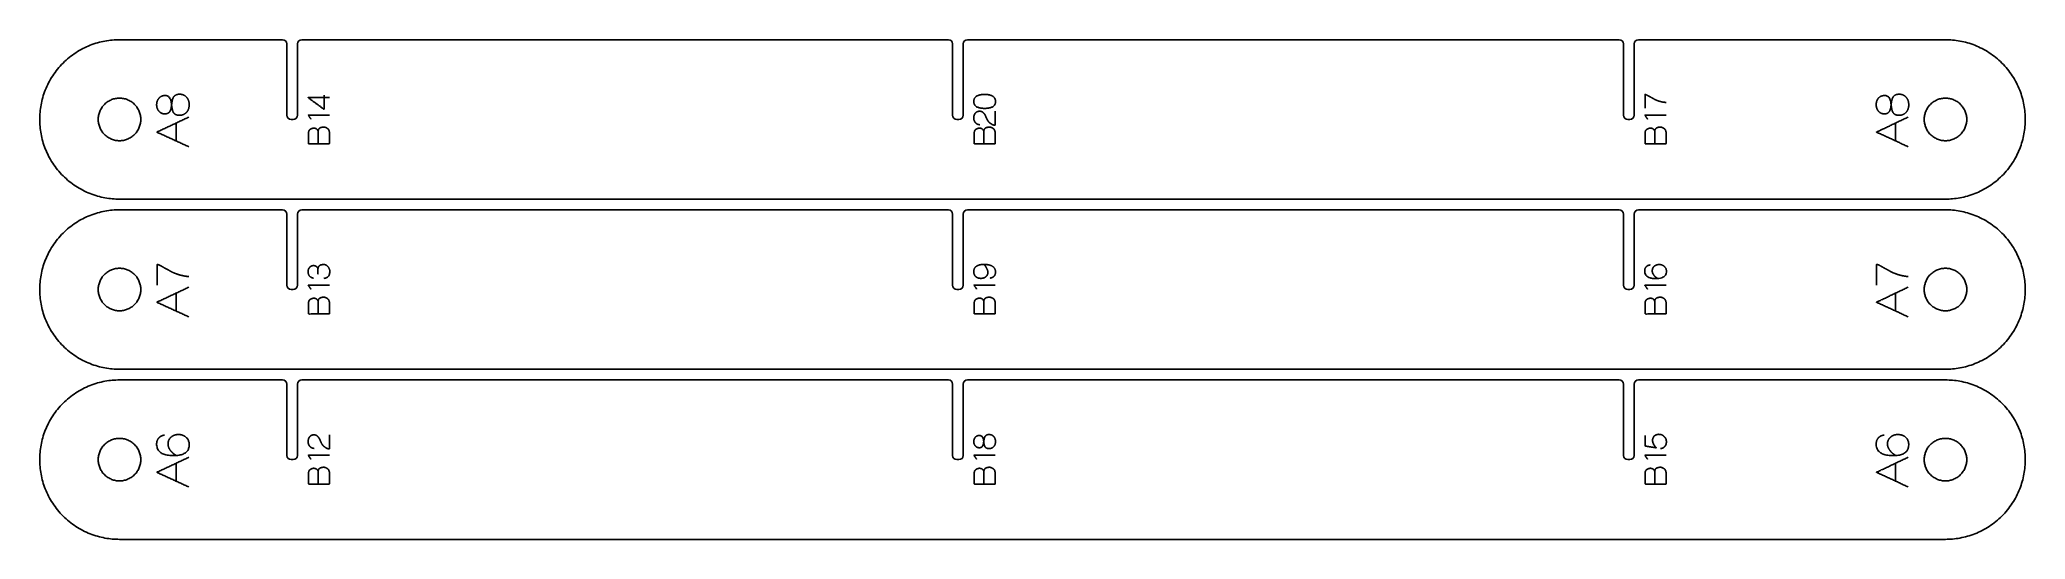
# Model space of a CAD drawing. Header units: millimetres. Extents: x 1850 to 2037, y 1544 to 1591.
import ezdxf

# ---------------------------------------------------------------- set-up
doc = ezdxf.new("R2010")
doc.units = ezdxf.units.MM
doc.layers.add('2D$cut', color=1, linetype='Continuous', true_color=0xff0000)
doc.layers.add('2D$engrave', color=18, linetype='Continuous', true_color=0x000000)

msp = doc.modelspace()

# ---------------------------------------------------------------- linework, layer by layer
at = {"layer": '2D$cut'}
for points in [[(1873.2, 1583.48), (1873.2, 1590.18)], [(1874.2, 1590.18), (1874.2, 1583.48)], [(1935.75, 1583.48), (1935.75, 1590.18)], [(1936.75, 1590.18), (1936.75, 1583.48)], [(1998.79, 1583.48), (1998.79, 1590.18)], [(1999.79, 1590.18), (1999.79, 1583.48)], [(1873.8, 1583.08), (1873.6, 1583.08)], [(1936.35, 1583.08), (1936.15, 1583.08)], [(1999.39, 1583.08), (1999.19, 1583.08)], [(1873.2, 1567.48), (1873.2, 1574.18)], [(1874.2, 1574.18), (1874.2, 1567.48)], [(1935.75, 1567.48), (1935.75, 1574.18)], [(1936.75, 1574.18), (1936.75, 1567.48)], [(1998.79, 1567.48), (1998.79, 1574.18)], [(1999.79, 1574.18), (1999.79, 1567.48)], [(1873.8, 1567.08), (1873.6, 1567.08)], [(1936.35, 1567.08), (1936.15, 1567.08)], [(1999.39, 1567.08), (1999.19, 1567.08)], [(1873.2, 1551.48), (1873.2, 1558.18)], [(1874.2, 1558.18), (1874.2, 1551.48)], [(1935.75, 1551.48), (1935.75, 1558.18)], [(1936.75, 1558.18), (1936.75, 1551.48)], [(1998.79, 1551.48), (1998.79, 1558.18)], [(1999.79, 1558.18), (1999.79, 1551.48)], [(1873.8, 1551.08), (1873.6, 1551.08)], [(1936.35, 1551.08), (1936.15, 1551.08)], [(1999.39, 1551.08), (1999.19, 1551.08)]]:
    msp.add_lwpolyline(points, dxfattribs=at)
for centre, start, end in [((1872.8, 1590.18), 0, 90), ((1874.6, 1590.18), 90, 180), ((1935.35, 1590.18), 0, 90), ((1937.15, 1590.18), 90, 180), ((1998.39, 1590.18), 0, 90), ((2000.19, 1590.18), 90, 180), ((1872.8, 1574.18), 0, 90), ((1874.6, 1574.18), 90, 180), ((1935.35, 1574.18), 0, 90), ((1937.15, 1574.18), 90, 180), ((1998.39, 1574.18), 0, 90), ((2000.19, 1574.18), 90, 180), ((1872.8, 1558.18), 0, 90), ((1874.6, 1558.18), 90, 180), ((1935.35, 1558.18), 0, 90), ((1937.15, 1558.18), 90, 180), ((1998.39, 1558.18), 0, 90), ((2000.19, 1558.18), 90, 180)]:
    msp.add_arc(centre, 0.4, start, end, dxfattribs=at)
at = {"layer": '2D$cut', "extrusion": (0, 0, -1)}
for centre, start, end in [((-1873.6, 1583.48), 270, 0), ((-1873.8, 1583.48), 180, 270), ((-1936.15, 1583.48), 270, 0), ((-1936.35, 1583.48), 180, 270), ((-1999.19, 1583.48), 270, 0), ((-1999.39, 1583.48), 180, 270), ((-1873.6, 1567.48), 270, 0), ((-1873.8, 1567.48), 180, 270), ((-1936.15, 1567.48), 270, 0), ((-1936.35, 1567.48), 180, 270), ((-1999.19, 1567.48), 270, 0), ((-1999.39, 1567.48), 180, 270), ((-1873.6, 1551.48), 270, 0), ((-1873.8, 1551.48), 180, 270), ((-1936.15, 1551.48), 270, 0), ((-1936.35, 1551.48), 180, 270), ((-1999.19, 1551.48), 270, 0), ((-1999.39, 1551.48), 180, 270)]:
    msp.add_arc(centre, 0.4, start, end, dxfattribs=at)
at = {"layer": '2D$cut'}
for points, weights, knots in [([(1857.47, 1590.58), (1849.97, 1590.58), (1849.97, 1583.08), (1849.97, 1575.58), (1857.47, 1575.58)], [1, 0.707106781187, 1, 0.707106781187, 1], [25.2727327, 25.2727327, 25.2727327, 25.3905424, 25.3905424, 25.5083522, 25.5083522, 25.5083522]), ([(2029.04, 1575.58), (2036.54, 1575.58), (2036.54, 1583.08), (2036.54, 1590.58), (2029.04, 1590.58)], [1, 0.707106781187, 1, 0.707106781187, 1], [27.2240186, 27.2240186, 27.2240186, 27.3418283, 27.3418283, 27.4596381, 27.4596381, 27.4596381]), ([(1857.47, 1585.08), (1855.47, 1585.08), (1855.47, 1583.08), (1855.47, 1581.08), (1857.47, 1581.08), (1859.47, 1581.08), (1859.47, 1583.08), (1859.47, 1585.08), (1857.47, 1585.08)], [1, 0.707106781187, 1, 0.707106781187, 1, 0.707106781187, 1, 0.707106781187, 1], [0, 0, 0, 3.141593, 3.141593, 6.283185, 6.283185, 9.424778, 9.424778, 12.566371, 12.566371, 12.566371]), ([(2029.04, 1585.08), (2027.04, 1585.08), (2027.04, 1583.08), (2027.04, 1581.08), (2029.04, 1581.08), (2031.04, 1581.08), (2031.04, 1583.08), (2031.04, 1585.08), (2029.04, 1585.08)], [1, 0.707106781187, 1, 0.707106781187, 1, 0.707106781187, 1, 0.707106781187, 1], [0, 0, 0, 3.141593, 3.141593, 6.283185, 6.283185, 9.424778, 9.424778, 12.566371, 12.566371, 12.566371]), ([(1857.47, 1574.58), (1849.97, 1574.58), (1849.97, 1567.08), (1849.97, 1559.58), (1857.47, 1559.58)], [1, 0.707106781187, 1, 0.707106781187, 1], [25.2727327, 25.2727327, 25.2727327, 25.3905424, 25.3905424, 25.5083522, 25.5083522, 25.5083522]), ([(2029.04, 1559.58), (2036.54, 1559.58), (2036.54, 1567.08), (2036.54, 1574.58), (2029.04, 1574.58)], [1, 0.707106781187, 1, 0.707106781187, 1], [27.2240186, 27.2240186, 27.2240186, 27.3418283, 27.3418283, 27.4596381, 27.4596381, 27.4596381]), ([(1857.47, 1569.08), (1855.47, 1569.08), (1855.47, 1567.08), (1855.47, 1565.08), (1857.47, 1565.08), (1859.47, 1565.08), (1859.47, 1567.08), (1859.47, 1569.08), (1857.47, 1569.08)], [1, 0.707106781187, 1, 0.707106781187, 1, 0.707106781187, 1, 0.707106781187, 1], [0, 0, 0, 3.141593, 3.141593, 6.283185, 6.283185, 9.424778, 9.424778, 12.566371, 12.566371, 12.566371]), ([(2029.04, 1569.08), (2027.04, 1569.08), (2027.04, 1567.08), (2027.04, 1565.08), (2029.04, 1565.08), (2031.04, 1565.08), (2031.04, 1567.08), (2031.04, 1569.08), (2029.04, 1569.08)], [1, 0.707106781187, 1, 0.707106781187, 1, 0.707106781187, 1, 0.707106781187, 1], [0, 0, 0, 3.141593, 3.141593, 6.283185, 6.283185, 9.424778, 9.424778, 12.566371, 12.566371, 12.566371]), ([(1857.47, 1558.58), (1849.97, 1558.58), (1849.97, 1551.08), (1849.97, 1543.58), (1857.47, 1543.58)], [1, 0.707106781187, 1, 0.707106781187, 1], [25.2727327, 25.2727327, 25.2727327, 25.3905424, 25.3905424, 25.5083522, 25.5083522, 25.5083522]), ([(2029.04, 1543.58), (2036.54, 1543.58), (2036.54, 1551.08), (2036.54, 1558.58), (2029.04, 1558.58)], [1, 0.707106781187, 1, 0.707106781187, 1], [27.2240186, 27.2240186, 27.2240186, 27.3418283, 27.3418283, 27.4596381, 27.4596381, 27.4596381]), ([(1857.47, 1553.08), (1855.47, 1553.08), (1855.47, 1551.08), (1855.47, 1549.08), (1857.47, 1549.08), (1859.47, 1549.08), (1859.47, 1551.08), (1859.47, 1553.08), (1857.47, 1553.08)], [1, 0.707106781187, 1, 0.707106781187, 1, 0.707106781187, 1, 0.707106781187, 1], [0, 0, 0, 3.141593, 3.141593, 6.283185, 6.283185, 9.424778, 9.424778, 12.566371, 12.566371, 12.566371]), ([(2029.04, 1553.08), (2027.04, 1553.08), (2027.04, 1551.08), (2027.04, 1549.08), (2029.04, 1549.08), (2031.04, 1549.08), (2031.04, 1551.08), (2031.04, 1553.08), (2029.04, 1553.08)], [1, 0.707106781187, 1, 0.707106781187, 1, 0.707106781187, 1, 0.707106781187, 1], [0, 0, 0, 3.141593, 3.141593, 6.283185, 6.283185, 9.424778, 9.424778, 12.566371, 12.566371, 12.566371])]:
    msp.add_rational_spline(points, weights, degree=2, knots=knots, dxfattribs=at)
for points in [[(1872.8, 1590.58), (1865.14, 1590.58), (1857.47, 1590.58)], [(1935.35, 1590.58), (1904.97, 1590.58), (1874.6, 1590.58)], [(1998.39, 1590.58), (1967.77, 1590.58), (1937.15, 1590.58)], [(2029.04, 1590.58), (2014.61, 1590.58), (2000.19, 1590.58)], [(1857.47, 1575.58), (1943.26, 1575.58), (2029.04, 1575.58)], [(1872.8, 1574.58), (1865.14, 1574.58), (1857.47, 1574.58)], [(1935.35, 1574.58), (1904.97, 1574.58), (1874.6, 1574.58)], [(1998.39, 1574.58), (1967.77, 1574.58), (1937.15, 1574.58)], [(2029.04, 1574.58), (2014.61, 1574.58), (2000.19, 1574.58)], [(1857.47, 1559.58), (1943.26, 1559.58), (2029.04, 1559.58)], [(1872.8, 1558.58), (1865.14, 1558.58), (1857.47, 1558.58)], [(1935.35, 1558.58), (1904.97, 1558.58), (1874.6, 1558.58)], [(1998.39, 1558.58), (1967.77, 1558.58), (1937.15, 1558.58)], [(2029.04, 1558.58), (2014.61, 1558.58), (2000.19, 1558.58)], [(1857.47, 1543.58), (1943.26, 1543.58), (2029.04, 1543.58)]]:
    msp.add_open_spline(points, degree=2, dxfattribs=at)
at = {"layer": '2D$engrave'}
for points, knots in [([(1862.36, 1584.44), (1862.33, 1584.05), (1862.22, 1583.86), (1862.07, 1583.6), (1861.73, 1583.6), (1861.39, 1583.6), (1861.17, 1583.86), (1860.96, 1584.11), (1860.96, 1584.46), (1860.96, 1584.82), (1861.17, 1585.07), (1861.39, 1585.33), (1861.74, 1585.33), (1862.32, 1585.33), (1862.36, 1584.44), (1862.43, 1584.97), (1862.52, 1585.14), (1862.69, 1585.45), (1863.12, 1585.45), (1863.53, 1585.45), (1863.78, 1585.16), (1864.02, 1584.88), (1864.02, 1584.46), (1864.02, 1584.04), (1863.78, 1583.76), (1863.52, 1583.47), (1863.1, 1583.47), (1862.68, 1583.47), (1862.52, 1583.76), (1862.43, 1583.92), (1862.36, 1584.44)], [0, 0, 0, 1, 1, 2, 2, 3, 3, 4, 4, 5, 5, 6, 6, 7, 7, 8, 8, 9, 9, 10, 10, 11, 11, 12, 12, 13, 13, 14, 14, 15, 15, 15]), ([(1876.71, 1585.36), (1876.71, 1584.69), (1876.71, 1584.01), (1875.95, 1584.58), (1875.18, 1585.14), (1876.19, 1585.14), (1877.2, 1585.14)], [0, 0, 0, 1, 1, 2, 2, 3, 3, 3]), ([(1938.76, 1584.12), (1937.74, 1584.12), (1937.74, 1584.77), (1937.74, 1585.43), (1938.76, 1585.43), (1939.43, 1585.43), (1939.66, 1585.14), (1939.78, 1584.99), (1939.78, 1584.77), (1939.78, 1584.12), (1938.76, 1584.12)], [0, 0, 0, 1, 1, 2, 2, 3, 3, 4, 4, 5, 5, 5]), ([(2002.65, 1584.69), (2002.52, 1584.7), (2002.39, 1584.73), (2002.27, 1584.76), (2002.12, 1584.8), (2001.97, 1584.85), (2001.86, 1584.9), (2001.74, 1584.95), (2001.64, 1585.01), (2001.54, 1585.07), (2001.43, 1585.13), (2001.31, 1585.19), (2001.22, 1585.24), (2001.13, 1585.29), (2001.04, 1585.34), (2000.95, 1585.39), (2000.88, 1585.41), (2000.81, 1585.44), (2000.81, 1585.43)], [-10, -10, -10, -9, -9, -8, -8, -7, -7, -6, -6, -5, -5, -4, -4, -3, -3, -2, -2, -1, -1, -1]), ([(2023.93, 1584.44), (2023.89, 1584.05), (2023.79, 1583.86), (2023.64, 1583.6), (2023.3, 1583.6), (2022.96, 1583.6), (2022.74, 1583.86), (2022.53, 1584.11), (2022.53, 1584.46), (2022.53, 1584.82), (2022.73, 1585.07), (2022.95, 1585.33), (2023.31, 1585.33), (2023.89, 1585.33), (2023.93, 1584.44), (2023.99, 1584.97), (2024.09, 1585.14), (2024.25, 1585.45), (2024.68, 1585.45), (2025.1, 1585.45), (2025.35, 1585.16), (2025.59, 1584.88), (2025.59, 1584.46), (2025.59, 1584.04), (2025.35, 1583.76), (2025.09, 1583.47), (2024.67, 1583.47), (2024.24, 1583.47), (2024.09, 1583.76), (2024, 1583.92), (2023.93, 1584.44)], [0, 0, 0, 1, 1, 2, 2, 3, 3, 4, 4, 5, 5, 6, 6, 7, 7, 8, 8, 9, 9, 10, 10, 11, 11, 12, 12, 13, 13, 14, 14, 15, 15, 15]), ([(1863.97, 1580.51), (1862.48, 1581.2), (1860.98, 1581.89), (1862.48, 1582.59), (1863.97, 1583.3)], [0, 0, 0, 1, 1, 2, 2, 2]), ([(1875.46, 1583.11), (1875.33, 1583.3), (1875.2, 1583.49), (1876.2, 1583.49), (1877.2, 1583.49)], [0, 0, 0, 1, 1, 2, 2, 2]), ([(1875.22, 1581.63), (1875.23, 1581.92), (1875.26, 1581.99), (1875.3, 1582.07), (1875.35, 1582.12), (1875.4, 1582.16), (1875.48, 1582.2), (1875.57, 1582.24), (1875.66, 1582.26), (1875.75, 1582.28), (1875.9, 1582.23), (1876.06, 1582.19), (1876.13, 1581.97)], [-6, -6, -6, -5, -5, -4, -4, -3, -3, -2, -2, -1, -1, 0, 0, 0]), ([(1876.13, 1581.97), (1876.16, 1582.16), (1876.24, 1582.23), (1876.32, 1582.3), (1876.41, 1582.32), (1876.5, 1582.35), (1876.6, 1582.36), (1876.71, 1582.37), (1876.83, 1582.33), (1876.94, 1582.28), (1877.02, 1582.22), (1877.11, 1582.16), (1877.15, 1582.05), (1877.19, 1581.94), (1877.2, 1581.84), (1877.2, 1581.74), (1877.21, 1581.68), (1877.21, 1581.62), (1877.2, 1581.18)], [-18, -18, -18, -17, -17, -16, -16, -15, -15, -14, -14, -13, -13, -12, -12, -11, -11, -10, -10, -9, -9, -9]), ([(1939.75, 1582.53), (1939.74, 1582.53), (1939.71, 1582.53), (1939.68, 1582.53), (1939.59, 1582.56), (1939.5, 1582.58), (1939.41, 1582.64), (1939.32, 1582.69), (1939.22, 1582.78), (1939.12, 1582.87), (1939.06, 1582.96), (1939, 1583.05), (1938.97, 1583.12), (1938.93, 1583.19), (1938.89, 1583.3), (1938.84, 1583.42), (1938.79, 1583.52), (1938.73, 1583.62), (1938.65, 1583.7), (1938.57, 1583.79), (1938.48, 1583.82), (1938.39, 1583.85), (1938.28, 1583.85), (1938.17, 1583.85), (1938.07, 1583.81), (1937.97, 1583.77), (1937.89, 1583.68), (1937.82, 1583.6), (1937.79, 1583.51), (1937.75, 1583.42), (1937.74, 1583.31), (1937.73, 1583.21), (1937.74, 1583.12), (1937.75, 1583.03), (1937.8, 1582.93), (1937.85, 1582.83), (1937.91, 1582.76), (1937.97, 1582.69), (1938.06, 1582.64), (1938.15, 1582.6), (1938.32, 1582.58)], [-20, -20, -20, -19, -19, -18, -18, -17, -17, -16, -16, -15, -15, -14, -14, -13, -13, -12, -12, -11, -11, -10, -10, -9, -9, -8, -8, -7, -7, -6, -6, -5, -5, -4, -4, -3, -3, -2, -2, -1, -1, 0, 0, 0]), ([(1937.77, 1581.63), (1937.78, 1581.92), (1937.81, 1581.99), (1937.85, 1582.07), (1937.9, 1582.12), (1937.95, 1582.16), (1938.03, 1582.2), (1938.12, 1582.24), (1938.21, 1582.26), (1938.3, 1582.28), (1938.45, 1582.23), (1938.61, 1582.19), (1938.68, 1581.97)], [-6, -6, -6, -5, -5, -4, -4, -3, -3, -2, -2, -1, -1, 0, 0, 0]), ([(1938.68, 1581.97), (1938.71, 1582.16), (1938.79, 1582.23), (1938.87, 1582.3), (1938.96, 1582.32), (1939.05, 1582.35), (1939.15, 1582.36), (1939.26, 1582.37), (1939.37, 1582.33), (1939.49, 1582.28), (1939.57, 1582.22), (1939.66, 1582.16), (1939.7, 1582.05), (1939.74, 1581.94), (1939.75, 1581.84), (1939.75, 1581.74), (1939.75, 1581.68), (1939.75, 1581.62), (1939.75, 1581.18)], [-18, -18, -18, -17, -17, -16, -16, -15, -15, -14, -14, -13, -13, -12, -12, -11, -11, -10, -10, -9, -9, -9]), ([(2001.05, 1583.11), (2000.92, 1583.3), (2000.79, 1583.49), (2001.79, 1583.49), (2002.79, 1583.49)], [0, 0, 0, 1, 1, 2, 2, 2]), ([(2000.81, 1581.63), (2000.82, 1581.92), (2000.85, 1581.99), (2000.89, 1582.07), (2000.94, 1582.12), (2000.99, 1582.16), (2001.07, 1582.2), (2001.16, 1582.24), (2001.25, 1582.26), (2001.34, 1582.28), (2001.49, 1582.23), (2001.65, 1582.19), (2001.72, 1581.97)], [-6, -6, -6, -5, -5, -4, -4, -3, -3, -2, -2, -1, -1, 0, 0, 0]), ([(2001.72, 1581.97), (2001.75, 1582.16), (2001.83, 1582.23), (2001.91, 1582.3), (2002, 1582.32), (2002.09, 1582.35), (2002.19, 1582.36), (2002.3, 1582.37), (2002.41, 1582.33), (2002.53, 1582.28), (2002.61, 1582.22), (2002.7, 1582.16), (2002.74, 1582.05), (2002.78, 1581.94), (2002.79, 1581.84), (2002.79, 1581.74), (2002.79, 1581.68), (2002.79, 1581.62), (2002.79, 1581.18)], [-18, -18, -18, -17, -17, -16, -16, -15, -15, -14, -14, -13, -13, -12, -12, -11, -11, -10, -10, -9, -9, -9]), ([(2025.54, 1580.51), (2024.05, 1581.2), (2022.55, 1581.89), (2024.05, 1582.59), (2025.54, 1583.3)], [0, 0, 0, 1, 1, 2, 2, 2]), ([(1877.2, 1581.18), (1877.2, 1580.98), (1877.2, 1580.78), (1876.21, 1580.78), (1875.22, 1580.78), (1875.22, 1581.21), (1875.22, 1581.63)], [-9, -9, -9, -8, -8, -7, -7, -6, -6, -6]), ([(1876.13, 1581.97), (1876.13, 1581.38), (1876.13, 1580.79), (1876.13, 1580.81), (1876.13, 1580.83)], [0, 0, 0, 1, 1, 2, 2, 2]), ([(1939.75, 1581.18), (1939.75, 1580.98), (1939.75, 1580.78), (1938.76, 1580.78), (1937.77, 1580.78), (1937.77, 1581.21), (1937.77, 1581.63)], [-9, -9, -9, -8, -8, -7, -7, -6, -6, -6]), ([(1938.68, 1581.97), (1938.68, 1581.38), (1938.68, 1580.79), (1938.68, 1580.81), (1938.68, 1580.83)], [0, 0, 0, 1, 1, 2, 2, 2]), ([(2002.79, 1581.18), (2002.79, 1580.98), (2002.79, 1580.78), (2001.8, 1580.78), (2000.81, 1580.78), (2000.81, 1581.21), (2000.81, 1581.63)], [-9, -9, -9, -8, -8, -7, -7, -6, -6, -6]), ([(2001.72, 1581.97), (2001.72, 1581.38), (2001.72, 1580.79), (2001.72, 1580.81), (2001.72, 1580.83)], [0, 0, 0, 1, 1, 2, 2, 2]), ([(1863.77, 1568.32), (1863.57, 1568.35), (1863.38, 1568.39), (1863.19, 1568.43), (1862.97, 1568.5), (1862.75, 1568.58), (1862.58, 1568.65), (1862.4, 1568.72), (1862.25, 1568.81), (1862.1, 1568.9), (1861.93, 1568.99), (1861.76, 1569.07), (1861.63, 1569.15), (1861.49, 1569.23), (1861.35, 1569.31), (1861.21, 1569.39), (1861.11, 1569.42), (1861.01, 1569.45), (1861.01, 1569.44)], [-10, -10, -10, -9, -9, -8, -8, -7, -7, -6, -6, -5, -5, -4, -4, -3, -3, -2, -2, -1, -1, -1]), ([(1875.7, 1568.15), (1875.57, 1568.18), (1875.5, 1568.21), (1875.19, 1568.37), (1875.19, 1568.77), (1875.19, 1569), (1875.33, 1569.16), (1875.48, 1569.33), (1875.7, 1569.33), (1875.99, 1569.33), (1876.12, 1569.05)], [-13, -13, -13, -12, -12, -11, -11, -10, -10, -9, -9, -8, -8, -8]), ([(1876.12, 1568.54), (1876.12, 1568.61), (1876.12, 1568.68), (1876.11, 1568.78), (1876.11, 1568.81), (1876.11, 1569.15), (1876.2, 1569.27), (1876.32, 1569.43), (1876.67, 1569.43), (1876.9, 1569.43), (1877.07, 1569.21), (1877.23, 1569.01), (1877.23, 1568.76), (1877.23, 1568.2), (1876.68, 1568.12)], [-7, -7, -7, -6, -6, -5, -5, -4, -4, -3, -3, -2, -2, -1, -1, 0, 0, 0]), ([(1938.71, 1569.44), (1938.8, 1569.38), (1938.93, 1569.11), (1939.07, 1568.84), (1939.07, 1568.72), (1939.07, 1568.45), (1938.87, 1568.28), (1938.69, 1568.13), (1938.41, 1568.13), (1938.12, 1568.13), (1937.93, 1568.29), (1937.74, 1568.47), (1937.74, 1568.76), (1937.74, 1569.13), (1938.05, 1569.31), (1938.3, 1569.44), (1938.71, 1569.44), (1939.15, 1569.44), (1939.42, 1569.31), (1939.78, 1569.13), (1939.78, 1568.73), (1939.78, 1568.49), (1939.65, 1568.34), (1939.52, 1568.19), (1939.28, 1568.16)], [0, 0, 0, 1, 1, 2, 2, 3, 3, 4, 4, 5, 5, 6, 6, 7, 7, 8, 8, 9, 9, 10, 10, 11, 11, 12, 12, 12]), ([(2002, 1568.12), (2001.79, 1568.24), (2001.65, 1568.42), (2001.49, 1568.62), (2001.49, 1568.84), (2001.49, 1569.1), (2001.68, 1569.27), (2001.87, 1569.43), (2002.14, 1569.43), (2002.43, 1569.43), (2002.62, 1569.26), (2002.82, 1569.09), (2002.82, 1568.8), (2002.82, 1568.11), (2001.85, 1568.11), (2000.78, 1568.11), (2000.78, 1568.83), (2000.78, 1569.06), (2000.91, 1569.21), (2001.04, 1569.36), (2001.28, 1569.39)], [0, 0, 0, 1, 1, 2, 2, 3, 3, 4, 4, 5, 5, 6, 6, 7, 7, 8, 8, 9, 9, 10, 10, 10]), ([(2025.34, 1568.32), (2025.13, 1568.35), (2024.95, 1568.39), (2024.76, 1568.43), (2024.54, 1568.5), (2024.32, 1568.58), (2024.14, 1568.65), (2023.97, 1568.72), (2023.82, 1568.81), (2023.66, 1568.9), (2023.5, 1568.99), (2023.33, 1569.07), (2023.2, 1569.15), (2023.06, 1569.23), (2022.92, 1569.31), (2022.78, 1569.39), (2022.68, 1569.42), (2022.57, 1569.45), (2022.57, 1569.44)], [-10, -10, -10, -9, -9, -8, -8, -7, -7, -6, -6, -5, -5, -4, -4, -3, -3, -2, -2, -1, -1, -1]), ([(1863.97, 1564.51), (1862.48, 1565.2), (1860.98, 1565.89), (1862.48, 1566.59), (1863.97, 1567.3)], [0, 0, 0, 1, 1, 2, 2, 2]), ([(1875.46, 1567.11), (1875.33, 1567.3), (1875.2, 1567.49), (1876.2, 1567.49), (1877.2, 1567.49)], [0, 0, 0, 1, 1, 2, 2, 2]), ([(1938.01, 1567.12), (1937.88, 1567.31), (1937.75, 1567.5), (1938.75, 1567.5), (1939.75, 1567.5)], [0, 0, 0, 1, 1, 2, 2, 2]), ([(2001.05, 1567.11), (2000.92, 1567.3), (2000.79, 1567.49), (2001.79, 1567.49), (2002.79, 1567.49)], [0, 0, 0, 1, 1, 2, 2, 2]), ([(2025.54, 1564.51), (2024.05, 1565.2), (2022.55, 1565.89), (2024.05, 1566.59), (2025.54, 1567.3)], [0, 0, 0, 1, 1, 2, 2, 2]), ([(1877.2, 1565.18), (1877.2, 1564.98), (1877.2, 1564.78), (1876.21, 1564.78), (1875.22, 1564.78), (1875.22, 1565.21), (1875.22, 1565.63)], [-9, -9, -9, -8, -8, -7, -7, -6, -6, -6]), ([(1875.22, 1565.63), (1875.23, 1565.92), (1875.26, 1565.99), (1875.3, 1566.07), (1875.35, 1566.12), (1875.4, 1566.16), (1875.48, 1566.2), (1875.57, 1566.24), (1875.66, 1566.26), (1875.75, 1566.28), (1875.9, 1566.23), (1876.06, 1566.19), (1876.13, 1565.97)], [-6, -6, -6, -5, -5, -4, -4, -3, -3, -2, -2, -1, -1, 0, 0, 0]), ([(1876.13, 1565.97), (1876.16, 1566.16), (1876.24, 1566.23), (1876.32, 1566.3), (1876.41, 1566.32), (1876.5, 1566.35), (1876.6, 1566.36), (1876.71, 1566.37), (1876.83, 1566.33), (1876.94, 1566.28), (1877.02, 1566.22), (1877.11, 1566.16), (1877.15, 1566.05), (1877.19, 1565.94), (1877.2, 1565.84), (1877.2, 1565.74), (1877.21, 1565.68), (1877.21, 1565.62), (1877.2, 1565.18)], [-18, -18, -18, -17, -17, -16, -16, -15, -15, -14, -14, -13, -13, -12, -12, -11, -11, -10, -10, -9, -9, -9]), ([(1876.13, 1565.97), (1876.13, 1565.38), (1876.13, 1564.79), (1876.13, 1564.81), (1876.13, 1564.83)], [0, 0, 0, 1, 1, 2, 2, 2]), ([(1939.75, 1565.19), (1939.75, 1564.99), (1939.75, 1564.79), (1938.76, 1564.79), (1937.77, 1564.79), (1937.77, 1565.21), (1937.77, 1565.64)], [-9, -9, -9, -8, -8, -7, -7, -6, -6, -6]), ([(1937.77, 1565.64), (1937.78, 1565.93), (1937.81, 1566), (1937.85, 1566.07), (1937.9, 1566.12), (1937.95, 1566.17), (1938.03, 1566.21), (1938.12, 1566.25), (1938.21, 1566.27), (1938.3, 1566.28), (1938.45, 1566.24), (1938.61, 1566.19), (1938.68, 1565.98)], [-6, -6, -6, -5, -5, -4, -4, -3, -3, -2, -2, -1, -1, 0, 0, 0]), ([(1938.68, 1565.98), (1938.71, 1566.16), (1938.79, 1566.23), (1938.87, 1566.3), (1938.96, 1566.33), (1939.05, 1566.35), (1939.15, 1566.36), (1939.26, 1566.37), (1939.37, 1566.33), (1939.49, 1566.29), (1939.57, 1566.23), (1939.66, 1566.16), (1939.7, 1566.05), (1939.74, 1565.94), (1939.75, 1565.85), (1939.75, 1565.75), (1939.75, 1565.69), (1939.75, 1565.63), (1939.75, 1565.19)], [-18, -18, -18, -17, -17, -16, -16, -15, -15, -14, -14, -13, -13, -12, -12, -11, -11, -10, -10, -9, -9, -9]), ([(1938.68, 1565.98), (1938.68, 1565.39), (1938.68, 1564.8), (1938.68, 1564.82), (1938.68, 1564.84)], [0, 0, 0, 1, 1, 2, 2, 2]), ([(2002.79, 1565.18), (2002.79, 1564.98), (2002.79, 1564.78), (2001.8, 1564.78), (2000.81, 1564.78), (2000.81, 1565.21), (2000.81, 1565.63)], [-9, -9, -9, -8, -8, -7, -7, -6, -6, -6]), ([(2000.81, 1565.63), (2000.82, 1565.92), (2000.85, 1565.99), (2000.89, 1566.07), (2000.94, 1566.12), (2000.99, 1566.16), (2001.07, 1566.2), (2001.16, 1566.24), (2001.25, 1566.26), (2001.34, 1566.28), (2001.49, 1566.23), (2001.65, 1566.19), (2001.72, 1565.97)], [-6, -6, -6, -5, -5, -4, -4, -3, -3, -2, -2, -1, -1, 0, 0, 0]), ([(2001.72, 1565.97), (2001.75, 1566.16), (2001.83, 1566.23), (2001.91, 1566.3), (2002, 1566.32), (2002.09, 1566.35), (2002.19, 1566.36), (2002.3, 1566.37), (2002.41, 1566.33), (2002.53, 1566.28), (2002.61, 1566.22), (2002.7, 1566.16), (2002.74, 1566.05), (2002.78, 1565.94), (2002.79, 1565.84), (2002.79, 1565.74), (2002.79, 1565.68), (2002.79, 1565.62), (2002.79, 1565.18)], [-18, -18, -18, -17, -17, -16, -16, -15, -15, -14, -14, -13, -13, -12, -12, -11, -11, -10, -10, -9, -9, -9]), ([(2001.72, 1565.97), (2001.72, 1565.38), (2001.72, 1564.79), (2001.72, 1564.81), (2001.72, 1564.83)], [0, 0, 0, 1, 1, 2, 2, 2]), ([(1862.8, 1551.47), (1862.48, 1551.65), (1862.27, 1551.92), (1862.03, 1552.23), (1862.03, 1552.56), (1862.03, 1552.95), (1862.32, 1553.2), (1862.6, 1553.44), (1863, 1553.44), (1863.43, 1553.44), (1863.72, 1553.19), (1864.02, 1552.93), (1864.02, 1552.5), (1864.02, 1551.46), (1862.57, 1551.46), (1860.96, 1551.46), (1860.96, 1552.54), (1860.96, 1552.89), (1861.16, 1553.12), (1861.36, 1553.34), (1861.71, 1553.39)], [0, 0, 0, 1, 1, 2, 2, 3, 3, 4, 4, 5, 5, 6, 6, 7, 7, 8, 8, 9, 9, 10, 10, 10]), ([(1877.2, 1552.08), (1877.19, 1552.09), (1877.16, 1552.09), (1877.14, 1552.09), (1877.04, 1552.11), (1876.95, 1552.14), (1876.86, 1552.19), (1876.77, 1552.25), (1876.67, 1552.34), (1876.57, 1552.43), (1876.51, 1552.52), (1876.45, 1552.6), (1876.42, 1552.67), (1876.39, 1552.74), (1876.34, 1552.86), (1876.3, 1552.97), (1876.24, 1553.07), (1876.18, 1553.17), (1876.1, 1553.26), (1876.02, 1553.35), (1875.93, 1553.38), (1875.84, 1553.41), (1875.73, 1553.41), (1875.62, 1553.41), (1875.52, 1553.37), (1875.42, 1553.32), (1875.34, 1553.24), (1875.27, 1553.15), (1875.24, 1553.06), (1875.21, 1552.97), (1875.2, 1552.87), (1875.18, 1552.77), (1875.2, 1552.68), (1875.21, 1552.58), (1875.25, 1552.48), (1875.3, 1552.38), (1875.36, 1552.31), (1875.42, 1552.24), (1875.51, 1552.2), (1875.6, 1552.16), (1875.77, 1552.13)], [-20, -20, -20, -19, -19, -18, -18, -17, -17, -16, -16, -15, -15, -14, -14, -13, -13, -12, -12, -11, -11, -10, -10, -9, -9, -8, -8, -7, -7, -6, -6, -5, -5, -4, -4, -3, -3, -2, -2, -1, -1, 0, 0, 0]), ([(1938.67, 1552.76), (1938.65, 1552.5), (1938.58, 1552.38), (1938.48, 1552.2), (1938.25, 1552.2), (1938.03, 1552.2), (1937.88, 1552.37), (1937.74, 1552.54), (1937.74, 1552.77), (1937.74, 1553.02), (1937.88, 1553.18), (1938.02, 1553.35), (1938.26, 1553.35), (1938.65, 1553.35), (1938.67, 1552.76), (1938.72, 1553.11), (1938.78, 1553.23), (1938.89, 1553.44), (1939.17, 1553.44), (1939.45, 1553.44), (1939.62, 1553.24), (1939.78, 1553.06), (1939.78, 1552.78), (1939.78, 1552.49), (1939.62, 1552.31), (1939.45, 1552.12), (1939.17, 1552.12), (1938.88, 1552.12), (1938.78, 1552.31), (1938.72, 1552.41), (1938.67, 1552.76)], [0, 0, 0, 1, 1, 2, 2, 3, 3, 4, 4, 5, 5, 6, 6, 7, 7, 8, 8, 9, 9, 10, 10, 11, 11, 12, 12, 13, 13, 14, 14, 15, 15, 15]), ([(2001.86, 1552.19), (2001.34, 1552.27), (2000.81, 1552.36), (2000.81, 1552.86), (2000.81, 1553.36)], [-2, -2, -2, -1, -1, 0, 0, 0]), ([(2002.31, 1552.12), (2002.36, 1552.13), (2002.44, 1552.16), (2002.53, 1552.19), (2002.62, 1552.27), (2002.71, 1552.34), (2002.76, 1552.45), (2002.8, 1552.55), (2002.81, 1552.65), (2002.83, 1552.74), (2002.81, 1552.86), (2002.8, 1552.98), (2002.75, 1553.07), (2002.7, 1553.16), (2002.62, 1553.24), (2002.53, 1553.33), (2002.46, 1553.37), (2002.39, 1553.42), (2002.29, 1553.44), (2002.18, 1553.46), (2002.09, 1553.46), (2002, 1553.46), (2001.9, 1553.42), (2001.79, 1553.39), (2001.71, 1553.33), (2001.63, 1553.27), (2001.6, 1553.19), (2001.56, 1553.12), (2001.53, 1553.01), (2001.51, 1552.91), (2001.52, 1552.83), (2001.53, 1552.76), (2001.55, 1552.7), (2001.57, 1552.64), (2001.6, 1552.57), (2001.62, 1552.51), (2001.66, 1552.45), (2001.7, 1552.39), (2001.74, 1552.33), (2001.78, 1552.27), (2001.82, 1552.23), (2001.86, 1552.19), (2001.86, 1552.19)], [-23, -23, -23, -22, -22, -21, -21, -20, -20, -19, -19, -18, -18, -17, -17, -16, -16, -15, -15, -14, -14, -13, -13, -12, -12, -11, -11, -10, -10, -9, -9, -8, -8, -7, -7, -6, -6, -5, -5, -4, -4, -3, -3, -2, -2, -2]), ([(2024.37, 1551.47), (2024.05, 1551.65), (2023.84, 1551.92), (2023.59, 1552.23), (2023.59, 1552.56), (2023.59, 1552.95), (2023.89, 1553.2), (2024.16, 1553.44), (2024.57, 1553.44), (2025, 1553.44), (2025.29, 1553.19), (2025.59, 1552.93), (2025.59, 1552.5), (2025.59, 1551.46), (2024.14, 1551.46), (2022.53, 1551.46), (2022.53, 1552.54), (2022.53, 1552.89), (2022.73, 1553.12), (2022.92, 1553.34), (2023.27, 1553.39)], [0, 0, 0, 1, 1, 2, 2, 3, 3, 4, 4, 5, 5, 6, 6, 7, 7, 8, 8, 9, 9, 10, 10, 10]), ([(1863.97, 1548.51), (1862.48, 1549.2), (1860.98, 1549.89), (1862.48, 1550.59), (1863.97, 1551.3)], [0, 0, 0, 1, 1, 2, 2, 2]), ([(1875.46, 1551.11), (1875.33, 1551.3), (1875.2, 1551.49), (1876.2, 1551.49), (1877.2, 1551.49)], [0, 0, 0, 1, 1, 2, 2, 2]), ([(1938.01, 1551.11), (1937.88, 1551.3), (1937.75, 1551.49), (1938.75, 1551.49), (1939.75, 1551.49)], [0, 0, 0, 1, 1, 2, 2, 2]), ([(2001.05, 1551.11), (2000.92, 1551.3), (2000.79, 1551.49), (2001.79, 1551.49), (2002.79, 1551.49)], [0, 0, 0, 1, 1, 2, 2, 2]), ([(2025.54, 1548.51), (2024.05, 1549.2), (2022.55, 1549.89), (2024.05, 1550.59), (2025.54, 1551.3)], [0, 0, 0, 1, 1, 2, 2, 2]), ([(1877.2, 1549.18), (1877.2, 1548.98), (1877.2, 1548.78), (1876.21, 1548.78), (1875.22, 1548.78), (1875.22, 1549.21), (1875.22, 1549.63)], [-9, -9, -9, -8, -8, -7, -7, -6, -6, -6]), ([(1875.22, 1549.63), (1875.23, 1549.92), (1875.26, 1549.99), (1875.3, 1550.07), (1875.35, 1550.12), (1875.4, 1550.16), (1875.48, 1550.2), (1875.57, 1550.24), (1875.66, 1550.26), (1875.75, 1550.28), (1875.9, 1550.23), (1876.06, 1550.19), (1876.13, 1549.97)], [-6, -6, -6, -5, -5, -4, -4, -3, -3, -2, -2, -1, -1, 0, 0, 0]), ([(1876.13, 1549.97), (1876.16, 1550.16), (1876.24, 1550.23), (1876.32, 1550.3), (1876.41, 1550.32), (1876.5, 1550.35), (1876.6, 1550.36), (1876.71, 1550.37), (1876.83, 1550.33), (1876.94, 1550.28), (1877.02, 1550.22), (1877.11, 1550.16), (1877.15, 1550.05), (1877.19, 1549.94), (1877.2, 1549.84), (1877.2, 1549.74), (1877.21, 1549.68), (1877.21, 1549.62), (1877.2, 1549.18)], [-18, -18, -18, -17, -17, -16, -16, -15, -15, -14, -14, -13, -13, -12, -12, -11, -11, -10, -10, -9, -9, -9]), ([(1876.13, 1549.97), (1876.13, 1549.38), (1876.13, 1548.79), (1876.13, 1548.81), (1876.13, 1548.83)], [0, 0, 0, 1, 1, 2, 2, 2]), ([(1939.75, 1549.18), (1939.75, 1548.98), (1939.75, 1548.78), (1938.76, 1548.78), (1937.77, 1548.78), (1937.77, 1549.21), (1937.77, 1549.63)], [-9, -9, -9, -8, -8, -7, -7, -6, -6, -6]), ([(1937.77, 1549.63), (1937.78, 1549.92), (1937.81, 1549.99), (1937.85, 1550.07), (1937.9, 1550.12), (1937.95, 1550.16), (1938.03, 1550.2), (1938.12, 1550.24), (1938.21, 1550.26), (1938.3, 1550.28), (1938.45, 1550.23), (1938.61, 1550.19), (1938.68, 1549.97)], [-6, -6, -6, -5, -5, -4, -4, -3, -3, -2, -2, -1, -1, 0, 0, 0]), ([(1938.68, 1549.97), (1938.71, 1550.16), (1938.79, 1550.23), (1938.87, 1550.3), (1938.96, 1550.32), (1939.05, 1550.35), (1939.15, 1550.36), (1939.26, 1550.37), (1939.37, 1550.33), (1939.49, 1550.28), (1939.57, 1550.22), (1939.66, 1550.16), (1939.7, 1550.05), (1939.74, 1549.94), (1939.75, 1549.84), (1939.75, 1549.74), (1939.75, 1549.68), (1939.75, 1549.62), (1939.75, 1549.18)], [-18, -18, -18, -17, -17, -16, -16, -15, -15, -14, -14, -13, -13, -12, -12, -11, -11, -10, -10, -9, -9, -9]), ([(1938.68, 1549.97), (1938.68, 1549.38), (1938.68, 1548.79), (1938.68, 1548.81), (1938.68, 1548.83)], [0, 0, 0, 1, 1, 2, 2, 2]), ([(2002.79, 1549.18), (2002.79, 1548.98), (2002.79, 1548.78), (2001.8, 1548.78), (2000.81, 1548.78), (2000.81, 1549.21), (2000.81, 1549.63)], [-9, -9, -9, -8, -8, -7, -7, -6, -6, -6]), ([(2000.81, 1549.63), (2000.82, 1549.92), (2000.85, 1549.99), (2000.89, 1550.07), (2000.94, 1550.12), (2000.99, 1550.16), (2001.07, 1550.2), (2001.16, 1550.24), (2001.25, 1550.26), (2001.34, 1550.28), (2001.49, 1550.23), (2001.65, 1550.19), (2001.72, 1549.97)], [-6, -6, -6, -5, -5, -4, -4, -3, -3, -2, -2, -1, -1, 0, 0, 0]), ([(2001.72, 1549.97), (2001.75, 1550.16), (2001.83, 1550.23), (2001.91, 1550.3), (2002, 1550.32), (2002.09, 1550.35), (2002.19, 1550.36), (2002.3, 1550.37), (2002.41, 1550.33), (2002.53, 1550.28), (2002.61, 1550.22), (2002.7, 1550.16), (2002.74, 1550.05), (2002.78, 1549.94), (2002.79, 1549.84), (2002.79, 1549.74), (2002.79, 1549.68), (2002.79, 1549.62), (2002.79, 1549.18)], [-18, -18, -18, -17, -17, -16, -16, -15, -15, -14, -14, -13, -13, -12, -12, -11, -11, -10, -10, -9, -9, -9]), ([(2001.72, 1549.97), (2001.72, 1549.38), (2001.72, 1548.79), (2001.72, 1548.81), (2001.72, 1548.83)], [0, 0, 0, 1, 1, 2, 2, 2])]:
    msp.add_open_spline(points, degree=2, knots=knots, dxfattribs=at)
for points in [[(2000.81, 1585.43), (2000.81, 1584.78), (2000.81, 1584.14)], [(2002.79, 1584.67), (2002.72, 1584.68), (2002.65, 1584.69)], [(1862.78, 1582.72), (1862.78, 1581.89), (1862.78, 1581.07)], [(1939.75, 1583.87), (1939.75, 1583.2), (1939.75, 1582.53)], [(2024.34, 1582.72), (2024.34, 1581.89), (2024.34, 1581.07)], [(1861.01, 1569.44), (1861.01, 1568.47), (1861.01, 1567.5)], [(1876.12, 1569.05), (1876.12, 1568.8), (1876.12, 1568.54)], [(2022.57, 1569.44), (2022.57, 1568.47), (2022.57, 1567.5)], [(1863.97, 1568.3), (1863.87, 1568.31), (1863.77, 1568.32)], [(2025.54, 1568.3), (2025.44, 1568.31), (2025.34, 1568.32)], [(1862.78, 1566.72), (1862.78, 1565.89), (1862.78, 1565.07)], [(2024.34, 1566.72), (2024.34, 1565.89), (2024.34, 1565.07)], [(1877.2, 1553.42), (1877.2, 1552.75), (1877.2, 1552.08)], [(1862.78, 1550.72), (1862.78, 1549.89), (1862.78, 1549.07)], [(2002.27, 1552.12), (2002.29, 1552.12), (2002.31, 1552.12)], [(2024.34, 1550.72), (2024.34, 1549.89), (2024.34, 1549.07)]]:
    msp.add_open_spline(points, degree=2, dxfattribs=at)

doc.saveas('drawing.dxf')
